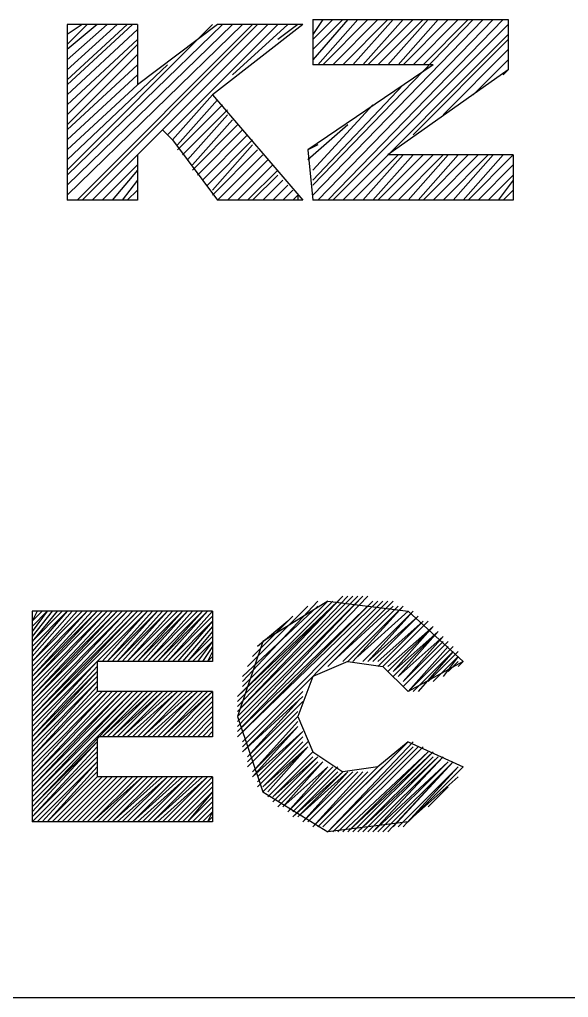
# Model space of a CAD drawing. Extents: x -1005 to 594, y -998 to 420.
# Drawn here: x 479.95 to 490.9, y 7.5 to 27 of the extents above; entities that cross this region are included whole.
import ezdxf

# ---------------------------------------------------------------- set-up
doc = ezdxf.new("R2010")
doc.units = 0

msp = doc.modelspace()

# ---------------------------------------------------------------- linework, layer by layer
at = {"layer": 'GT_1', "flags": 128}
for points in [[(489.2, 27), (485.8, 23.5)], [(489, 27), (485.8, 23.7)], [(486.5, 27), (485.8, 26.2)], [(485.8, 27), (485.8, 26.1)], [(485.8, 27), (489.7, 27)], [(486.4, 27), (485.8, 26.4)], [(486.2, 27), (485.8, 26.6)], [(486, 27), (485.8, 26.7)], [(485.8, 27), (485.8, 26.9)], [(489.4, 27), (485.9, 23.4)], [(486.7, 27), (485.9, 26.1)], [(486.9, 27), (486, 26.1)], [(489.6, 27), (486.1, 23.4)], [(487.1, 27), (486.2, 26.1)], [(487.3, 27), (486.4, 26.1)], [(487.4, 27), (486.6, 26.1)], [(487.6, 27), (486.8, 26.1)], [(487.8, 27), (486.9, 26.1)], [(488, 27), (487.1, 26.1)], [(488.1, 27), (487.3, 26.1)], [(488.3, 27), (487.5, 26.1)], [(488.5, 27), (487.6, 26.1)], [(488.7, 27), (487.8, 26.1)], [(488.9, 27), (488, 26.1)], [(489.7, 27), (489.7, 26)], [(484.4, 26.9), (480.9, 23.5)], [(484.2, 26.9), (480.9, 23.7)], [(484, 26.9), (480.9, 23.9)], [(483.8, 26.9), (480.9, 24)], [(482.2, 26.9), (480.9, 25.7)], [(482.1, 26.9), (480.9, 25.8)], [(481.9, 26.9), (480.9, 26)], [(481.7, 26.9), (480.9, 26.2)], [(481.5, 26.9), (480.9, 26.4)], [(481.3, 26.9), (480.9, 26.5)], [(480.9, 26.9), (480.9, 23.4)], [(482.3, 26.9), (480.9, 26.9)], [(481.2, 26.9), (480.9, 26.7)], [(481, 26.9), (480.9, 26.9)], [(482.3, 26.8), (480.9, 25.5)], [(484.6, 26.9), (481.1, 23.4)], [(484.7, 26.9), (481.2, 23.4)], [(483.9, 26.9), (482.3, 25.7)], [(482.3, 26.9), (482.3, 25.7)], [(484.9, 26.9), (482.4, 24.4)], [(485.1, 26.9), (482.9, 24.7)], [(485.6, 26.9), (483.8, 25.5)], [(485.6, 26.9), (483.9, 26.9)], [(485.3, 26.9), (484.2, 25.9)], [(485.5, 26.9), (485.1, 26.6)], [(489.7, 26.9), (486.2, 23.4)], [(482.3, 26.6), (480.9, 25.3)], [(489.7, 26.7), (486.4, 23.4)], [(489.7, 26.6), (487.8, 24.7)], [(482.3, 26.5), (480.9, 25.1)], [(489.7, 26.4), (488.4, 25.1)], [(482.3, 26.3), (480.9, 24.9)], [(489.7, 26.2), (489, 25.5)], [(482.9, 26.1), (480.9, 24.2)], [(482.3, 26.1), (480.9, 24.8)], [(488.2, 26.1), (485.7, 24.4)], [(488.2, 26.1), (485.8, 26.1)], [(489.7, 26), (487.3, 24.3)], [(489.7, 26), (489.6, 25.9)], [(482.3, 25.9), (480.9, 24.6)], [(482.3, 25.7), (480.9, 24.4)], [(482.3, 25.7), (482.3, 25.7)], [(487.6, 25.7), (485.8, 23.8)], [(483.8, 25.5), (483, 24.6)], [(483.9, 25.4), (483.1, 24.5)], [(483.8, 25.5), (485.6, 23.4)], [(484, 25.3), (483.1, 24.4)], [(484.1, 25.2), (483.2, 24.3)], [(487, 25.3), (485.8, 24)], [(484.1, 25.1), (483.3, 24.2)], [(484.2, 25), (483.4, 24.1)], [(482.8, 24.8), (482.3, 24.3)], [(482.8, 24.8), (483, 24.6)], [(484.3, 24.9), (483.4, 24)], [(484.4, 24.8), (483.5, 23.9)], [(486.5, 24.9), (485.7, 24.2)], [(483, 24.6), (483.9, 23.4)], [(484.5, 24.7), (483.6, 23.8)], [(484.6, 24.6), (483.7, 23.7)], [(484.6, 24.5), (483.8, 23.6)], [(484.7, 24.4), (483.8, 23.5)], [(485.9, 24.5), (485.7, 24.4)], [(485.7, 24.4), (485.8, 23.4)], [(482.3, 24.3), (481.4, 23.4)], [(482.3, 24.3), (482.3, 23.4)], [(484.8, 24.3), (483.9, 23.4)], [(484.9, 24.2), (484.1, 23.4)], [(487.5, 24.3), (486.6, 23.4)], [(487.6, 24.3), (486.8, 23.4)], [(487.8, 24.3), (487, 23.4)], [(488, 24.3), (487.1, 23.4)], [(488.2, 24.3), (487.3, 23.4)], [(489.8, 24.3), (487.3, 24.3)], [(488.4, 24.3), (487.5, 23.4)], [(488.5, 24.3), (487.7, 23.4)], [(488.7, 24.3), (487.9, 23.4)], [(488.9, 24.3), (488, 23.4)], [(489.1, 24.3), (488.2, 23.4)], [(489.3, 24.3), (488.4, 23.4)], [(489.4, 24.3), (488.6, 23.4)], [(489.6, 24.3), (488.8, 23.4)], [(489.8, 24.3), (488.9, 23.4)], [(489.8, 24.3), (489.8, 23.4)], [(482.3, 24.1), (481.6, 23.4)], [(482.3, 24), (481.8, 23.4)], [(485, 24.1), (484.3, 23.4)], [(485.1, 24), (484.5, 23.4)], [(489.8, 24.1), (489.1, 23.4)], [(482.3, 23.8), (482, 23.4)], [(485.1, 23.9), (484.6, 23.4)], [(485.2, 23.8), (484.8, 23.4)], [(489.8, 23.9), (489.3, 23.4)], [(489.8, 23.8), (489.5, 23.4)], [(482.3, 23.6), (482.1, 23.4)], [(485.3, 23.7), (485, 23.4)], [(485.4, 23.6), (485.2, 23.4)], [(489.8, 23.6), (489.6, 23.4)], [(485.5, 23.5), (485.4, 23.4)], [(485.5, 23.5), (485.5, 23.4)], [(482.3, 23.4), (480.9, 23.4)], [(485.6, 23.4), (483.9, 23.4)], [(489.8, 23.4), (485.8, 23.4)], [(486.8, 15.5), (484.3, 12.9)], [(486.7, 15.5), (484.3, 13.1)], [(486.9, 15.5), (484.3, 12.8)], [(486.8, 15.5), (484.3, 13)], [(486.7, 15.5), (484.3, 13.1)], [(486.6, 15.5), (484.3, 13.2)], [(486.4, 15.5), (484.3, 13.3)], [(486.5, 15.5), (484.3, 13.2)], [(486.4, 15.5), (484.3, 13.4)], [(487.1, 15.4), (484.3, 12.7)], [(487, 15.4), (484.3, 12.8)], [(487, 15.4), (484.3, 12.7)], [(486.1, 15.4), (484.8, 14.6), (484.3, 13.1), (484.8, 11.6), (486.1, 10.8)], [(486.3, 15.4), (484.3, 13.5)], [(486.2, 15.4), (484.3, 13.5)], [(487.3, 15.4), (484.4, 12.5)], [(487.2, 15.4), (484.4, 12.6)], [(487.3, 15.4), (484.4, 12.5)], [(487.2, 15.4), (484.4, 12.6)], [(486.1, 15.4), (484.4, 13.7)], [(485.9, 15.4), (484.4, 13.8)], [(486.1, 15.4), (484.4, 13.7)], [(485.9, 15.3), (484.4, 13.9)], [(485.7, 15.3), (484.5, 14.1)], [(487.4, 15.4), (486.1, 14.1)], [(486.1, 15.4), (487.7, 15.2)], [(487.4, 15.3), (486.2, 14.2)], [(487.5, 15.3), (486.4, 14.2)], [(487.5, 15.3), (486.4, 14.2)], [(487.6, 15.3), (486.5, 14.2)], [(487.6, 15.3), (486.6, 14.2)], [(482.4, 15.2), (480.2, 13)], [(482.3, 15.2), (480.2, 13.1)], [(482.1, 15.2), (480.2, 13.2)], [(482, 15.2), (480.2, 13.4)], [(481.9, 15.2), (480.2, 13.5)], [(481.7, 15.2), (480.2, 13.6)], [(481.6, 15.2), (480.2, 13.8)], [(481.5, 15.2), (480.2, 13.9)], [(482.3, 15.2), (480.2, 13)], [(482.2, 15.2), (480.2, 13.1)], [(482.1, 15.2), (480.2, 13.3)], [(481.9, 15.2), (480.2, 13.4)], [(481.8, 15.2), (480.2, 13.5)], [(481.7, 15.2), (480.2, 13.7)], [(481.5, 15.2), (480.2, 13.8)], [(481.4, 15.2), (480.2, 13.9)], [(481.3, 15.2), (480.2, 14)], [(481.2, 15.2), (480.2, 14.2)], [(481, 15.2), (480.2, 14.3)], [(480.9, 15.2), (480.2, 14.4)], [(480.8, 15.2), (480.2, 14.6)], [(480.6, 15.2), (480.2, 14.7)], [(480.5, 15.2), (480.2, 14.8)], [(480.4, 15.2), (480.2, 15)], [(480.2, 15.2), (480.2, 15.1)], [(481.3, 15.2), (480.2, 14.1)], [(481.1, 15.2), (480.2, 14.2)], [(481, 15.2), (480.2, 14.3)], [(480.9, 15.2), (480.2, 14.5)], [(480.7, 15.2), (480.2, 14.6)], [(480.6, 15.2), (480.2, 14.7)], [(480.5, 15.2), (480.2, 14.9)], [(480.3, 15.2), (480.2, 15)], [(480.2, 15.2), (480.2, 15.1)], [(480.2, 15.2), (480.2, 11)], [(483.8, 15.2), (480.2, 15.2)], [(482.5, 15.2), (481.5, 14.2)], [(482.5, 15.2), (481.6, 14.2)], [(482.7, 15.2), (481.7, 14.2)], [(482.6, 15.2), (481.7, 14.2)], [(482.7, 15.2), (481.8, 14.2)], [(482.9, 15.2), (481.9, 14.2)], [(482.8, 15.2), (481.9, 14.2)], [(482.9, 15.2), (482, 14.2)], [(483.1, 15.2), (482.1, 14.2)], [(483, 15.2), (482.1, 14.2)], [(483.2, 15.2), (482.2, 14.2)], [(483.2, 15.2), (482.3, 14.2)], [(483.3, 15.2), (482.3, 14.2)], [(483.3, 15.2), (482.4, 14.2)], [(483.5, 15.2), (482.5, 14.2)], [(483.4, 15.2), (482.5, 14.2)], [(483.6, 15.2), (482.6, 14.2)], [(483.6, 15.2), (482.7, 14.2)], [(483.7, 15.2), (482.7, 14.2)], [(483.7, 15.2), (482.8, 14.2)], [(483.8, 15.2), (482.9, 14.2)], [(483.8, 15.1), (482.9, 14.2)], [(483.8, 15.2), (483.8, 14.2)], [(485.6, 15.2), (484.5, 14.1)], [(485.4, 15.1), (484.6, 14.3)], [(487.7, 15.2), (486.7, 14.3)], [(487.7, 15.2), (486.7, 14.3)], [(487.8, 15.2), (486.8, 14.2)], [(487.8, 15.2), (486.8, 14.2)], [(487.8, 15.2), (486.9, 14.2)], [(487.9, 15.1), (486.9, 14.2)], [(487.9, 15.1), (487, 14.2)], [(487.9, 15.1), (487, 14.2)], [(487.7, 15.2), (488.8, 14.2)], [(483.8, 15), (483, 14.2)], [(483.8, 15), (483.1, 14.2)], [(483.8, 14.9), (483.2, 14.2)], [(483.8, 14.9), (483.2, 14.2)], [(485.3, 15), (484.7, 14.5)], [(488, 15), (487.1, 14.1)], [(488, 15), (487.1, 14.2)], [(488.1, 15), (487.2, 14.1)], [(488.1, 15), (487.2, 14.1)], [(488.2, 14.9), (487.3, 14)], [(488.2, 14.9), (487.3, 14.1)], [(488.2, 14.9), (487.4, 14)], [(483.8, 14.8), (483.3, 14.2)], [(483.8, 14.7), (483.3, 14.2)], [(488.3, 14.8), (487.4, 14)], [(488.3, 14.8), (487.4, 13.9)], [(488.3, 14.8), (487.5, 13.9)], [(488.4, 14.7), (487.5, 13.9)], [(488.4, 14.7), (487.5, 13.9)], [(488.4, 14.7), (487.6, 13.8)], [(483.8, 14.6), (483.4, 14.2)], [(483.8, 14.6), (483.5, 14.2)], [(483.8, 14.5), (483.6, 14.2)], [(483.8, 14.5), (483.6, 14.2)], [(488.5, 14.6), (487.6, 13.7)], [(488.4, 14.6), (487.6, 13.8)], [(488.5, 14.6), (487.6, 13.7)], [(488.6, 14.5), (487.7, 13.6)], [(488.5, 14.5), (487.7, 13.6)], [(483.8, 14.4), (483.7, 14.2)], [(483.8, 14.3), (483.7, 14.2)], [(488.6, 14.4), (487.8, 13.6)], [(488.6, 14.4), (487.9, 13.6)], [(488.7, 14.4), (488.1, 13.8)], [(488.7, 14.3), (488.2, 13.8)], [(488.7, 14.3), (488.4, 13.9)], [(481.5, 14.2), (480.2, 12.8)], [(481.5, 14.2), (480.2, 12.9)], [(481.5, 14.1), (480.2, 12.7)], [(481.5, 14.2), (481.5, 14.1)], [(483.8, 14.2), (481.5, 14.2)], [(481.5, 14.1), (481.5, 13.7)], [(483.8, 14.2), (483.8, 14.2)], [(486.5, 14.2), (485.8, 13.9), (485.5, 13.1), (485.8, 12.4), (486.4, 12)], [(486.5, 14.2), (487.2, 14.1)], [(487.2, 14.1), (487.7, 13.6)], [(488.8, 14.2), (487.7, 13.6)], [(488.7, 14.2), (488.5, 14)], [(488.8, 14.2), (488.7, 14.1)], [(481.5, 14), (480.2, 12.7)], [(481.5, 14), (480.2, 12.6)], [(481.5, 13.9), (480.2, 12.6)], [(481.5, 13.8), (480.2, 12.4)], [(481.5, 13.8), (480.2, 12.5)], [(481.5, 13.7), (480.2, 12.3)], [(481.5, 13.7), (481.5, 13.6)], [(482.4, 13.6), (480.2, 11.3)], [(482.3, 13.6), (480.2, 11.5)], [(482.2, 13.6), (480.2, 11.6)], [(482, 13.6), (480.2, 11.7)], [(481.9, 13.6), (480.2, 11.9)], [(482.4, 13.6), (480.2, 11.4)], [(482.2, 13.6), (480.2, 11.5)], [(482.1, 13.6), (480.2, 11.7)], [(482, 13.6), (480.2, 11.8)], [(481.8, 13.6), (480.2, 11.9)], [(481.7, 13.6), (480.2, 12)], [(481.6, 13.6), (480.2, 12.2)], [(481.5, 13.6), (480.2, 12.3)], [(481.7, 13.6), (480.2, 12.1)], [(481.6, 13.6), (480.2, 12.2)], [(483.8, 13.6), (481.5, 13.6)], [(482.6, 13.6), (481.6, 12.7)], [(482.5, 13.6), (481.6, 12.7)], [(482.6, 13.6), (481.7, 12.7)], [(482.7, 13.6), (481.8, 12.7)], [(482.8, 13.6), (481.8, 12.7)], [(482.8, 13.6), (481.9, 12.7)], [(483, 13.6), (482, 12.7)], [(482.9, 13.6), (482, 12.7)], [(483.1, 13.6), (482.1, 12.7)], [(483.1, 13.6), (482.2, 12.7)], [(483.2, 13.6), (482.3, 12.7)], [(483.2, 13.6), (482.3, 12.7)], [(483.4, 13.6), (482.4, 12.7)], [(483.3, 13.6), (482.4, 12.7)], [(483.5, 13.6), (482.5, 12.7)], [(483.5, 13.6), (482.6, 12.7)], [(483.6, 13.6), (482.7, 12.7)], [(483.6, 13.6), (482.7, 12.7)], [(483.8, 13.6), (482.8, 12.7)], [(483.7, 13.6), (482.8, 12.7)], [(483.8, 13.6), (482.9, 12.7)], [(483.8, 13.5), (483, 12.7)], [(483.8, 13.6), (483.8, 12.7)], [(485.6, 13.6), (484.4, 12.4)], [(485.6, 13.5), (484.4, 12.4)], [(483.8, 13.4), (483.1, 12.7)], [(483.8, 13.4), (483.1, 12.7)], [(483.8, 13.3), (483.2, 12.7)], [(483.8, 13.3), (483.2, 12.7)], [(485.5, 13.4), (484.5, 12.3)], [(485.6, 13.4), (484.5, 12.3)], [(483.8, 13.2), (483.3, 12.7)], [(483.8, 13.1), (483.4, 12.7)], [(485.5, 13.2), (484.5, 12.2)], [(485.5, 13.2), (484.5, 12.2)], [(485.5, 13.1), (484.5, 12.1)], [(485.5, 13.1), (484.5, 12.1)], [(483.8, 13), (483.5, 12.7)], [(483.8, 13), (483.5, 12.7)], [(483.8, 12.9), (483.6, 12.7)], [(483.8, 12.9), (483.6, 12.7)], [(485.5, 13), (484.6, 12)], [(485.5, 12.9), (484.6, 12)], [(485.5, 12.9), (484.6, 11.9)], [(481.5, 12.7), (481.5, 12.6)], [(483.8, 12.7), (481.5, 12.7)], [(483.8, 12.8), (483.7, 12.7)], [(483.8, 12.7), (483.8, 12.7)], [(485.6, 12.8), (484.6, 11.9)], [(485.6, 12.8), (484.7, 11.9)], [(485.6, 12.7), (484.7, 11.8)], [(485.6, 12.7), (484.7, 11.8)], [(481.5, 12.6), (480.2, 11.2)], [(481.5, 12.6), (480.2, 11.3)], [(481.5, 12.5), (480.2, 11.1)], [(481.5, 12.6), (481.5, 12.1)], [(485.6, 12.6), (484.7, 11.7)], [(485.7, 12.6), (484.8, 11.7)], [(485.7, 12.5), (484.8, 11.6)], [(485.7, 12.5), (484.8, 11.7)], [(485.7, 12.5), (484.9, 11.6)], [(487.7, 12.6), (486, 10.9)], [(487.8, 12.6), (486.1, 10.8)], [(487.8, 12.5), (486.1, 10.8)], [(487.9, 12.5), (486.2, 10.8)], [(487.9, 12.5), (486.2, 10.8)], [(488, 12.5), (486.3, 10.8)], [(488, 12.5), (486.3, 10.8)], [(487.7, 12.6), (487.1, 12.1)], [(487.7, 12.6), (487.6, 12.5)], [(487.7, 12.6), (488.8, 12.1)], [(481.5, 12.4), (480.2, 11.1)], [(481.5, 12.3), (480.2, 11)], [(481.5, 12.3), (480.2, 11)], [(485.8, 12.4), (484.9, 11.5)], [(485.8, 12.4), (484.9, 11.5)], [(485.9, 12.3), (485, 11.5)], [(485.9, 12.3), (485, 11.4)], [(485.8, 12.3), (485, 11.5)], [(488.1, 12.4), (486.4, 10.8)], [(488.1, 12.4), (486.5, 10.8)], [(488.2, 12.4), (486.5, 10.8)], [(488.2, 12.4), (486.6, 10.8)], [(488.3, 12.3), (486.7, 10.8)], [(488.2, 12.3), (486.7, 10.8)], [(488.3, 12.3), (486.8, 10.8)], [(488.4, 12.3), (486.9, 10.8)], [(488.4, 12.3), (487, 10.8)], [(481.5, 12.2), (480.3, 11)], [(481.5, 12.2), (480.4, 11)], [(481.5, 12.1), (480.5, 11)], [(481.5, 12.1), (481.5, 11.9)], [(486, 12.2), (485.1, 11.3)], [(485.9, 12.2), (485.1, 11.4)], [(486, 12.2), (485.1, 11.3)], [(486, 12.2), (485.2, 11.3)], [(486.1, 12.1), (485.2, 11.3)], [(486.2, 12.1), (485.3, 11.2)], [(486.2, 12.1), (485.3, 11.2)], [(486.1, 12.1), (485.3, 11.2)], [(486.3, 12.1), (485.4, 11.2)], [(487.1, 12.1), (485.9, 10.9)], [(487.2, 12.1), (486, 10.9)], [(487.1, 12.1), (486.4, 12)], [(488.5, 12.2), (487, 10.8)], [(488.5, 12.2), (487.1, 10.8)], [(488.6, 12.2), (487.2, 10.8)], [(488.6, 12.2), (487.3, 10.8)], [(488.6, 12.2), (487.4, 10.9)], [(488.7, 12.1), (487.5, 10.9)], [(488.7, 12.1), (487.6, 10.9)], [(488.8, 12.1), (487.7, 11)], [(481.5, 12), (480.5, 11)], [(481.5, 11.9), (480.6, 11)], [(481.5, 11.9), (480.6, 11)], [(481.6, 11.9), (480.7, 11)], [(481.7, 11.9), (480.8, 11)], [(481.8, 11.9), (480.9, 11)], [(481.8, 11.9), (480.9, 11)], [(481.9, 11.9), (481, 11)], [(481.9, 11.9), (481, 11)], [(482, 11.9), (481.1, 11)], [(482.1, 11.9), (481.2, 11)], [(482.2, 11.9), (481.3, 11)], [(482.2, 11.9), (481.3, 11)], [(482.4, 11.9), (481.4, 11)], [(482.3, 11.9), (481.4, 11)], [(482.4, 11.9), (481.5, 11)], [(483.8, 11.9), (481.5, 11.9)], [(482.5, 11.9), (481.6, 11)], [(482.6, 11.9), (481.7, 11)], [(482.6, 11.9), (481.7, 11)], [(482.8, 11.9), (481.8, 11)], [(482.7, 11.9), (481.8, 11)], [(482.9, 11.9), (481.9, 11)], [(482.9, 11.9), (482, 11)], [(483, 11.9), (482.1, 11)], [(483, 11.9), (482.1, 11)], [(483.2, 11.9), (482.2, 11)], [(483.1, 11.9), (482.2, 11)], [(483.3, 11.9), (482.3, 11)], [(483.3, 11.9), (482.4, 11)], [(483.4, 11.9), (482.5, 11)], [(483.4, 11.9), (482.5, 11)], [(483.6, 11.9), (482.6, 11)], [(483.5, 11.9), (482.6, 11)], [(483.7, 11.9), (482.7, 11)], [(483.7, 11.9), (482.8, 11)], [(483.8, 11.9), (482.9, 11)], [(483.8, 11.9), (482.9, 11)], [(483.8, 11.9), (483.8, 11)], [(486.4, 12), (485.4, 11.1)], [(486.3, 12), (485.4, 11.1)], [(486.5, 12), (485.5, 11.1)], [(486.4, 12), (485.5, 11.1)], [(486.6, 12), (485.6, 11)], [(486.5, 12), (485.6, 11)], [(486.7, 12), (485.7, 11)], [(486.7, 12), (485.7, 11)], [(486.9, 12), (485.8, 10.9)], [(486.8, 12), (485.8, 10.9)], [(487, 12), (485.9, 10.9)], [(488.7, 12), (487.7, 11)], [(488.7, 11.9), (487.8, 11.1)], [(483.8, 11.8), (483, 11)], [(483.8, 11.8), (483, 11)], [(483.8, 11.7), (483.1, 11)], [(483.8, 11.6), (483.2, 11)], [(483.8, 11.6), (483.3, 11)], [(488.5, 11.7), (488.1, 11.3)], [(483.8, 11.5), (483.3, 11)], [(483.8, 11.4), (483.4, 11)], [(483.8, 11.4), (483.4, 11)], [(483.8, 11.3), (483.5, 11)], [(483.8, 11.2), (483.6, 11)], [(483.8, 11.2), (483.7, 11)], [(483.8, 11), (480.2, 11)], [(483.8, 11.1), (483.7, 11)], [(483.8, 11), (483.8, 11)], [(487.7, 11), (486.1, 10.8)], [(25.4, 7.5), (589.1, 7.5)]]:
    msp.add_lwpolyline(points, dxfattribs=at)

doc.saveas('drawing.dxf')
